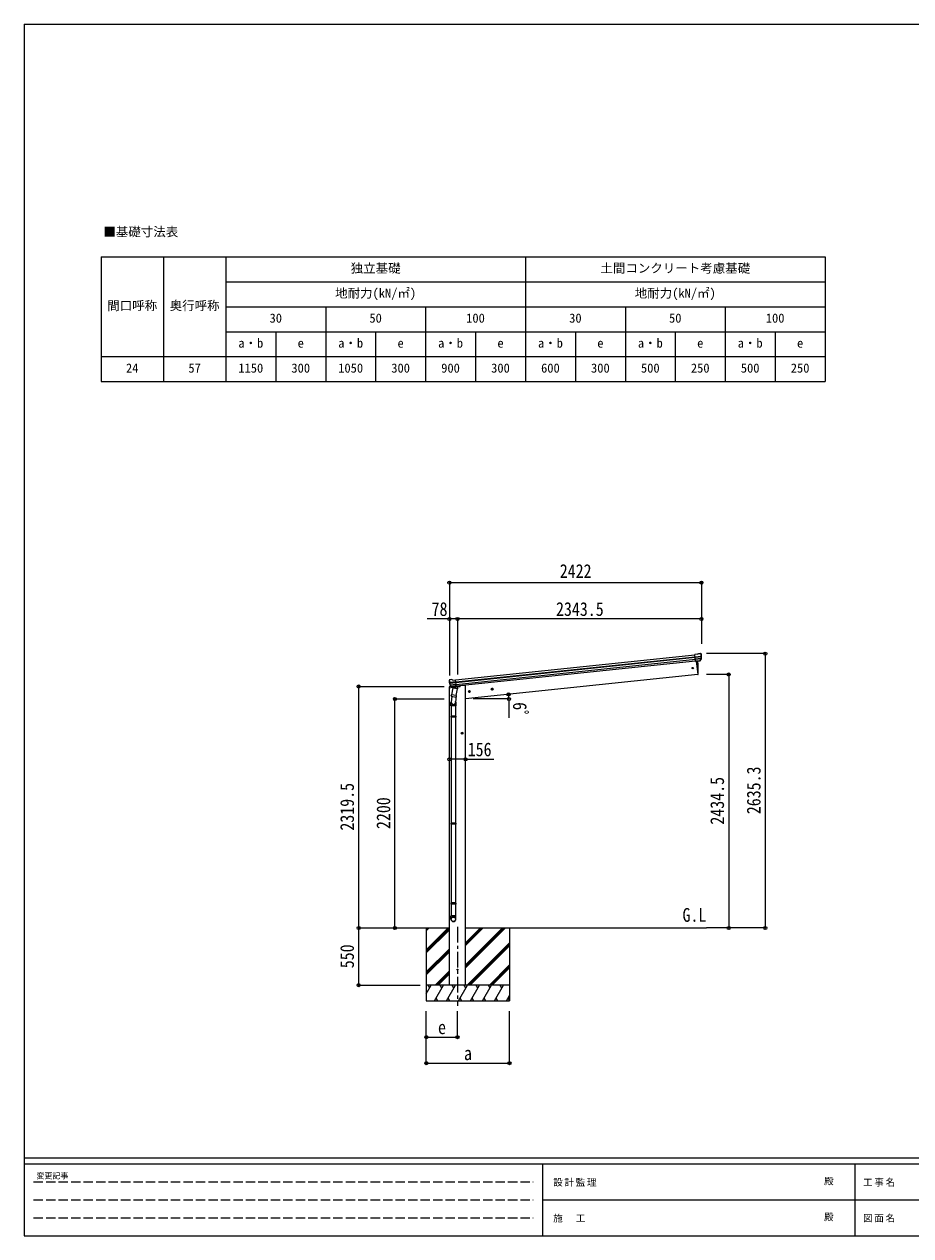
# Model space of a CAD drawing. Units: millimetres at full size, sheet at 1:30; some dimension numbers follow another scale. Extents: x -8432 to 8432, y -5820 to 5820.
# Drawn here: x -8432 to 89, y -5820 to 5820 of the extents above; entities that cross this region are included whole.
import ezdxf
from ezdxf.enums import TextEntityAlignment as Align

# ---------------------------------------------------------------- set-up
doc = ezdxf.new("R2010")
doc.units = ezdxf.units.MM
doc.header["$LTSCALE"] = 30
doc.header["$PDMODE"] = 32
doc.header["$PDSIZE"] = 30
doc.linetypes.add('CHAIN1', pattern=[8, 5, -1, 1, -1])
doc.linetypes.add('DASHED3', pattern=[4, 3, -1])
for name, color, linetype, lineweight in [('0-0_0', 7, 'Continuous', 9), ('0-1_本体', 5, 'CHAIN1', 9), ('0-3_ELV2', 4, 'Continuous', 9), ('0-6_OTH_LINE', 6, 'Continuous', 9), ('0-9_OUTLINE', 7, 'Continuous', 9), ('0-E_DET2', 7, 'Continuous', 18), ('F-0_240', 7, 'Continuous', 9)]:
    doc.layers.add(name, color=color, linetype=linetype, lineweight=lineweight)
doc.layers.add('0-7_SHAPE', color=7, linetype='Continuous')
doc.styles.add('ＭＳ ゴシック', font='')
doc.styles.get('ＭＳ ゴシック').set_extended_font_data('MS Gothic')

msp = doc.modelspace()

# ---------------------------------------------------------------- linework, layer by layer
at = {"layer": '0-0_0'}
for p, q in [((-4689.23, -2862.19), (-4345.12, -2862.19)), ((-4567.37, -2862.19), (-4567.37, -3562.19)), ((-4567.37, -3073.42), (-4356.14, -2862.19)), ((-4567.37, -2889.57), (-4539.99, -2862.19)), ((-4567.37, -2875.43), (-4554.13, -2862.19)), ((-4567.37, -3087.56), (-4345.12, -2865.32)), ((-4567.37, -3101.7), (-4345.12, -2879.46)), ((-4189.62, -2862.19), (-1873.07, -2862.19)), ((-4189.62, -3244.45), (-3807.36, -2862.19)), ((-4189.62, -3216.17), (-3835.64, -2862.19)), ((-4189.62, -3230.31), (-3821.5, -2862.19)), ((-4189.62, -3032.32), (-4019.49, -2862.19)), ((-4189.62, -3018.18), (-4033.63, -2862.19)), ((-4189.62, -3004.04), (-4047.77, -2862.19)), ((-3767.37, -2862.19), (-3767.37, -3562.19)), ((-4173.51, -3412.19), (-3767.37, -3006.05)), ((-4159.37, -3412.19), (-3767.37, -3020.2)), ((-4567.37, -3285.55), (-4345.12, -3063.3)), ((-4567.37, -3299.69), (-4345.12, -3077.45)), ((-4567.37, -3313.84), (-4345.12, -3091.59)), ((-4145.23, -3412.19), (-3767.37, -3034.34)), ((-3961.38, -3412.19), (-3767.37, -3218.19)), ((-3947.24, -3412.19), (-3767.37, -3232.33)), ((-3933.09, -3412.19), (-3767.37, -3246.47)), ((-4481.88, -3412.19), (-4345.12, -3275.43)), ((-4467.74, -3412.19), (-4345.12, -3289.58)), ((-4453.59, -3412.19), (-4345.12, -3303.72)), ((-3767.37, -3412.19), (-4567.37, -3412.19)), ((-4567.37, -3496.02), (-4518.97, -3412.19)), ((-4533.97, -3438.17), (-4548.97, -3412.19)), ((-4490.1, -3562.19), (-4403.5, -3412.19)), ((-4418.5, -3438.18), (-4433.5, -3412.19)), ((-4374.63, -3562.19), (-4288.03, -3412.19)), ((-4303.03, -3438.17), (-4318.03, -3412.19)), ((-4259.16, -3562.19), (-4172.56, -3412.19)), ((-4187.56, -3438.17), (-4202.56, -3412.19)), ((-4143.69, -3562.19), (-4057.09, -3412.19)), ((-4072.09, -3438.17), (-4087.09, -3412.19)), ((-4028.22, -3562.19), (-3941.62, -3412.19)), ((-3971.62, -3412.19), (-3956.62, -3438.17)), ((-3912.75, -3562.19), (-3826.15, -3412.19)), ((-3841.15, -3438.17), (-3856.15, -3412.19)), ((-4567.37, -3562.19), (-3767.37, -3562.19)), ((-4475.1, -3536.21), (-4460.11, -3562.19)), ((-4359.63, -3536.21), (-4344.63, -3562.19)), ((-4244.16, -3536.21), (-4229.16, -3562.19)), ((-4128.69, -3536.21), (-4113.69, -3562.19)), ((-4013.22, -3536.21), (-3998.22, -3562.19)), ((-3897.75, -3536.21), (-3882.75, -3562.19)), ((-3797.28, -3562.19), (-3767.37, -3510.38)), ((-3782.28, -3536.21), (-3767.37, -3562.04))]:
    msp.add_line(p, q, dxfattribs=at)
at = {"layer": '0-1_本体'}
msp.add_line((-4267.37, -2852.98), (-4267.37, -3612.19), dxfattribs=at)
at = {"layer": '0-3_ELV2'}
for p, q in [((-1959.48, -233.73), (-1947.88, -226.76)), ((-1946.65, -226.35), (-1933.17, -224.93)), ((-1929.5, -226.02), (-1929.51, -226.02)), ((-1929.5, -226.02), (-1924.32, -230.21)), ((-1922.94, -233.91), (-1923.25, -232.06)), ((-4285.21, -480.19), (-1985.8, -238.51)), ((-4283.23, -499.08), (-1983.81, -257.41)), ((-4282.8, -503.26), (-1983.37, -261.58)), ((-4280.7, -523.12), (-1981.28, -281.44)), ((-1979.53, -298.18), (-4278.94, -539.86)), ((-1959.48, -233.73), (-1986.01, -236.52)), ((-1979.22, -301.07), (-1986.01, -236.52)), ((-1983.85, -257.05), (-1924.11, -250.77)), ((-1923.63, -256.64), (-1983.23, -262.9)), ((-1924.47, -273.39), (-1981.5, -279.39)), ((-1925.86, -278.05), (-1981.03, -283.85)), ((-1935.87, -296.29), (-1979.24, -300.85)), ((-1979.22, -301.07), (-1969.28, -300.03)), ((-1972.34, -300.35), (-1958.95, -427.74)), ((-1969.28, -300.03), (-1969, -300.09)), ((-1969, -300.09), (-1943.67, -297.43)), ((-1943.67, -297.43), (-1943.42, -297.31)), ((-1943.42, -297.31), (-1935.73, -296.5)), ((-1934.42, -294.63), (-1924.97, -276.33)), ((-1933.36, -295.06), (-1923.24, -276.8)), ((-1958.95, -427.74), (-4189.62, -662.19)), ((-1958.95, -427.74), (-1956.9, -427.45)), ((-4347.37, -547.35), (-4348.27, -554.18)), ((-4348.27, -554.18), (-4314.54, -550.64)), ((-4347.66, -488.76), (-4347.74, -486.89)), ((-4346.37, -484), (-4347.07, -484.86)), ((-4342.87, -479.68), (-4346.37, -484)), ((-4345.12, -3412.19), (-4345.12, -553.85)), ((-4327.86, -542.99), (-4344.71, -544.76)), ((-4283.26, -498.73), (-4343, -505.01)), ((-4342.87, -479.68), (-4342.87, -479.67)), ((-4342.25, -510.85), (-4282.65, -504.58)), ((-4339.51, -477.85), (-4339.51, -477.85)), ((-4324.74, -546.41), (-4338.44, -530.65)), ((-4337.95, -527.06), (-4280.91, -521.07)), ((-4323.8, -545.77), (-4336.85, -529.83)), ((-4335.62, -531.33), (-4280.45, -525.53)), ((-4314.44, -546.51), (-4322.13, -547.32)), ((-4322.04, -547.08), (-4278.66, -542.53)), ((-4321.29, -547.33), (-4319.72, -547.16)), ((-4319.72, -547.16), (-4282.18, -543.22)), ((-4314.17, -546.58), (-4314.44, -546.51)), ((-4288.83, -543.92), (-4314.17, -546.58)), ((-4311.94, -480.99), (-4285.42, -478.2)), ((-4288.58, -543.8), (-4288.83, -543.92)), ((-4278.64, -542.75), (-4288.58, -543.8)), ((-4278.64, -542.75), (-4285.42, -478.2)), ((-4282.18, -543.22), (-4280.62, -543.05)), ((-4278.8, -541.17), (-4277.87, -541.36)), ((-4274.52, -546.43), (-4245.25, -543.36)), ((-4240.39, -535.81), (-4240.82, -539.04)), ((-3935.39, -560.56), (-3941.47, -564.97)), ((-3941.47, -564.97), (-3940.68, -572.43)), ((-3940.68, -572.43), (-3933.82, -575.49)), ((-3928.54, -563.61), (-3935.39, -560.56)), ((-4154.19, -583.55), (-4160.26, -587.96)), ((-4160.26, -587.96), (-4159.48, -595.43)), ((-4159.48, -595.43), (-4152.62, -598.48)), ((-4147.33, -586.61), (-4154.19, -583.55)), ((-4223.62, -984.24), (-4230.12, -987.99)), ((-4230.12, -987.99), (-4230.12, -995.5)), ((-4230.12, -995.5), (-4223.62, -999.25)), ((-4217.12, -987.99), (-4223.62, -984.24))]:
    msp.add_line(p, q, dxfattribs=at)
for points in [[(-4326.03, -476.43), (-4326.03, -476.43), (-4339.51, -477.85)], [(-4311.94, -480.99), (-4324.74, -476.58), (-4324.74, -476.58)], [(-4189.62, -3412.19), (-4189.62, -533.19), (-4209.62, -533.19), (-4240.47, -536.44)], [(-3933.82, -575.49), (-3927.75, -571.07), (-3928.54, -563.61)], [(-4152.62, -598.48), (-4146.55, -594.07), (-4147.33, -586.61)], [(-4223.62, -999.25), (-4217.12, -995.5), (-4217.12, -987.99)]]:
    msp.add_lwpolyline(points, dxfattribs=at)
for centre, radius in [((-2005.74, -365.19), 6.5), ((-3934.61, -568.02), 8.5), ((-3934.61, -568.02), 7.7), ((-3934.61, -568.02), 6.5), ((-4153.4, -591.02), 8.5), ((-4153.4, -591.02), 7.7), ((-4153.4, -591.02), 6.5), ((-4223.62, -991.74), 8.5), ((-4223.62, -991.74), 7.7), ((-4223.62, -991.74), 6.5), ((-4267.37, -3262.19), 4.5)]:
    msp.add_circle(centre, radius, dxfattribs=at)
for centre, radius, start, end in [((-1946.34, -229.33), 3, 96.02369, 120.97631), ((-1932.65, -229.91), 5, 51.04426, 95.95574), ((-2854.54, -387.53), 900.99, 357.6414, 5.6433), ((-1935.98, -293.61), 2.99, 285.2717, 331.00739), ((-2116.49, -255.56), 192.44, 1.4271, 6.57578), ((-1927.64, -274.95), 3, 332.69111, 354.20009), ((-2123.83, -255.03), 200.2, 354.20009, 359.53883), ((-1878.84, -248.66), 45.32, 182.67122, 185.64518), ((-1923.45, -257.97), 1.35, 95.1605, 97.91927), ((-1920.84, -256.42), 2.74, 179.02151, 184.43412), ((-1925.87, -275.35), 3, 331, 354.13916), ((-2123.83, -255.03), 202, 354.13916, 6), ((-1957.31, -424.48), 3, 278, 357.63919), ((-4146.76, -467.65), 202, 186, 197.86084), ((-4344.39, -547.74), 3, 96, 172.5), ((-4153.83, -469.7), 192.44, 185.42422, 190.5729), ((-4387.72, -512.35), 45.32, 6.35482, 9.32878), ((-4338.99, -482.82), 5, 96.04426, 140.95574), ((-4345.03, -511.21), 2.74, 7.56588, 12.97849), ((-4342.15, -512.19), 1.35, 94.08073, 96.8395), ((-4146.76, -467.65), 200.2, 192.46117, 197.79991), ((-4336.17, -528.68), 3, 197.86084, 221), ((-4334.53, -527.93), 3, 197.79991, 219.30889), ((-4325.71, -479.42), 3, 71.02369, 95.97631), ((-4322.48, -544.44), 2.99, 220.99261, 266.7283), ((-4321.34, -546.83), 0.5, 240.73754, 276), ((-4280.67, -542.55), 0.5, 276, 311.26246), ((-4245.77, -538.38), 5, 276, 352.5)]:
    msp.add_arc(centre, radius, start, end, dxfattribs=at)
for centre, major_axis, ratio, start_param, end_param in [((-1925.2, -233.52), (-0.87, 5.91), 0.020485, 0.67143203, 1.56913061), ((-1930.59, -229), (5.88, -1.31), 0.24881, 0.46058498, 0.46410383), ((-1926.21, -232.54), (-2.34, 1.9), 0.995767, 3.98597162, 4.71238898), ((-1936.18, -293.31), (-0.11, 3), 0.642905, 3.24593831, 4.20392797), ((-1936.05, -293.51), (1.66, -2.51), 0.997631, 5.80419048, 5.89294842), ((-1936.12, -293.4), (3.53, -2.11), 0.650902, 5.25614477, 5.32895537), ((-1933.75, -293.05), (1.08, 3.13), 0.040856, 2.11350352, 2.14162489), ((-2121.52, -276.97), (-20.92, 199.05), 0.994373, 4.71137894, 4.7277536), ((-4344.74, -486.74), (1.9, 2.34), 0.995767, 1.57079633, 2.29721369), ((-4341.19, -482.37), (-5.48, -2.51), 0.24881, 5.81908147, 5.82260033), ((-4345.53, -487.91), (-0.38, 5.97), 0.020485, 4.7140547, 5.61175327), ((-4144.46, -489.59), (-20.92, 199.05), 0.994373, 1.55543171, 1.57180637), ((-4324.78, -544.36), (-1.71, 2.84), 0.040856, 4.14156042, 4.16968179), ((-4322.35, -544.11), (-0.51, 2.96), 0.642905, 2.07925734, 3.03724699), ((-4322.39, -544.21), (-3.02, -2.79), 0.650902, 0.95422993, 1.02704053), ((-4322.44, -544.33), (-1.1, -2.8), 0.997631, 0.39023689, 0.47899483), ((-4144.46, -489.59), (-20.92, 199.05), 0.994373, 4.71137894, 4.7277536)]:
    msp.add_ellipse(centre, major_axis=major_axis, ratio=ratio, start_param=start_param, end_param=end_param, dxfattribs=at)
at = {"layer": '0-6_OTH_LINE'}
for p, q in [((-4345.12, 454.86), (-4345.12, -436.22)), ((-4345.12, 454.86), (-1923.61, 454.86)), ((-1923.61, 454.86), (-1923.61, -132.32)), ((-4345.12, 105.86), (-4558.65, 105.86)), ((-4345.12, 105.86), (-4345.12, -132.32)), ((-4267.12, 105.86), (-4345.12, 105.86)), ((-4267.12, 105.86), (-4267.12, -428.04)), ((-1923.61, 105.86), (-4267.12, 105.86)), ((-1923.61, 105.86), (-1923.61, -132.32)), ((-1309.21, -226.92), (-1873.07, -226.92)), ((-1309.21, -226.92), (-1309.21, -2862.19)), ((-1660.21, -427.74), (-1873.07, -427.74)), ((-1660.21, -427.74), (-1660.21, -2862.19)), ((-5217.37, -2862.19), (-5217.37, -542.71)), ((-5217.37, -542.71), (-4395.62, -542.71)), ((-4868.37, -2862.19), (-4868.37, -662.19)), ((-4868.37, -662.19), (-4395.62, -662.19)), ((-4189.62, -1241.74), (-4345.12, -1241.74)), ((-5217.37, -2862.19), (-4626.98, -2862.19)), ((-5217.37, -3412.19), (-5217.37, -2862.19)), ((-4868.37, -2862.19), (-4626.98, -2862.19)), ((-1660.21, -2862.19), (-1873.07, -2862.19)), ((-1309.21, -2862.19), (-1873.07, -2862.19)), ((-5217.37, -3412.19), (-4626.98, -3412.19)), ((-4567.37, -4162.19), (-4567.37, -3663.19)), ((-4567.37, -3912.19), (-4567.37, -3663.19)), ((-4267.37, -3912.19), (-4267.37, -3663.19)), ((-3767.37, -4162.19), (-3767.37, -3663.19)), ((-4567.37, -3912.19), (-4267.37, -3912.19)), ((-4567.37, -4162.19), (-3767.37, -4162.19))]:
    msp.add_line(p, q, dxfattribs=at)
at = {"layer": '0-6_OTH_LINE', "lineweight": 18}
for p, q in [((-3772.66, -662.25), (-4115.26, -662.25)), ((-3772.66, -662.25), (-3772.66, -843.75)), ((-4189.62, -1241.74), (-3917.57, -1241.74))]:
    msp.add_line(p, q, dxfattribs=at)
at = {"layer": '0-6_OTH_LINE'}
msp.add_arc((-4010.45, -662.25), 237.79, 0, 10.52987, dxfattribs=at)
for p in [(-4345.12, 454.86), (-1923.61, 454.86), (-4345.12, 105.86), (-4267.12, 105.86), (-1923.61, 105.86), (-1309.21, -226.92), (-1660.21, -427.74), (-5217.37, -542.71), (-4868.37, -662.19), (-3776.67, -618.79), (-3772.66, -662.25), (-4345.12, -1241.74), (-4189.62, -1241.74), (-5217.37, -2862.19), (-4868.37, -2862.19), (-1660.21, -2862.19), (-1309.21, -2862.19), (-5217.37, -3412.19), (-4567.37, -3912.19), (-4267.37, -3912.19), (-4567.37, -4162.19), (-3767.37, -4162.19)]:
    msp.add_point(p, dxfattribs=at)
at = {"layer": '0-9_OUTLINE'}
for p, q in [((-4311.3, -555.69), (-4324.66, -621.34)), ((-4321.29, -547.33), (-4280.62, -543.05)), ((-4317.93, -547.63), (-4318.08, -548.36)), ((-4317.46, -549.49), (-4292.71, -559.24)), ((-4266.42, -564.82), (-4311.3, -555.69)), ((-4309.13, -552.77), (-4309.78, -556)), ((-4288.32, -544.25), (-4291.24, -558.6)), ((-4279.78, -630.48), (-4266.42, -564.82)), ((-4278.8, -541.17), (-4277.87, -541.36)), ((-4277.87, -541.36), (-4266.67, -558.28)), ((-4266.67, -558.28), (-4267.94, -564.51)), ((-4329.96, -729.52), (-4329.96, -695.16)), ((-4322.25, -636.63), (-4327.81, -692.36)), ((-4327.14, -633.59), (-4324.65, -621.35)), ((-4326.93, -634.99), (-4326.93, -634.99)), ((-4325.59, -635.95), (-4284.63, -644.29)), ((-4279.78, -630.48), (-4324.66, -621.34)), ((-4279.35, -628.34), (-4286, -696.08)), ((-4283.96, -694.86), (-4283.96, -729.52)), ((-4279.79, -630.47), (-4282.33, -642.94)), ((-4283.96, -729.52), (-4329.96, -729.52)), ((-4327.96, -729.52), (-4327.96, -826.26)), ((-4285.96, -729.52), (-4285.96, -826.26)), ((-4329.96, -828.26), (-4328.96, -826.26)), ((-4283.96, -828.26), (-4329.96, -828.26)), ((-4283.96, -836.26), (-4329.96, -836.26)), ((-4284.96, -826.26), (-4328.96, -826.26)), ((-4284.96, -838.26), (-4328.96, -838.26)), ((-4327.96, -838.26), (-4327.96, -1854.95)), ((-4285.96, -838.26), (-4285.96, -1854.95)), ((-4283.96, -828.26), (-4284.96, -826.26)), ((-4283.96, -836.26), (-4284.96, -838.26)), ((-4283.96, -828.26), (-4283.96, -836.26)), ((-4329.96, -1856.95), (-4328.96, -1854.95)), ((-4283.96, -1856.95), (-4329.96, -1856.95)), ((-4284.96, -1854.95), (-4328.96, -1854.95)), ((-4283.96, -1856.95), (-4284.96, -1854.95)), ((-4283.96, -1856.95), (-4283.96, -1864.95)), ((-4283.96, -1864.95), (-4329.96, -1864.95)), ((-4284.96, -1866.95), (-4328.96, -1866.95)), ((-4327.96, -1866.95), (-4327.96, -2622.63)), ((-4285.96, -1866.95), (-4285.96, -2622.63)), ((-4283.96, -1864.95), (-4284.96, -1866.95)), ((-4329.96, -2624.63), (-4328.96, -2622.63)), ((-4283.96, -2624.63), (-4329.96, -2624.63)), ((-4283.96, -2632.63), (-4329.96, -2632.63)), ((-4284.96, -2622.63), (-4328.96, -2622.63)), ((-4284.96, -2634.63), (-4328.96, -2634.63)), ((-4327.96, -2634.63), (-4327.96, -2744.64)), ((-4285.96, -2634.63), (-4285.96, -2744.64)), ((-4283.96, -2624.63), (-4284.96, -2622.63)), ((-4283.96, -2632.63), (-4284.96, -2634.63)), ((-4283.96, -2624.63), (-4283.96, -2632.63)), ((-4329.96, -2778.78), (-4329.96, -2744.64)), ((-4283.96, -2744.64), (-4329.96, -2744.64)), ((-4283.96, -2778.78), (-4283.96, -2744.64))]:
    msp.add_line(p, q, dxfattribs=at)
for points in [[(-4329.96, -828.26), (-4329.96, -836.26), (-4328.96, -838.26)], [(-4329.96, -1856.95), (-4329.96, -1864.95), (-4328.96, -1866.95)], [(-4329.96, -2624.63), (-4329.96, -2632.63), (-4328.96, -2634.63)]]:
    msp.add_lwpolyline(points, dxfattribs=at)
for centre, radius, start, end in [((-4321.34, -546.83), 0.5, 240.73754, 276), ((-4318.42, -547.53), 0.5, 348.5, 96), ((-4317.1, -548.55), 1, 168.5, 248.5), ((-4292.23, -558.32), 1.03, 242.53897, 344.46569), ((-4287.74, -544.41), 0.604, 93.09842, 164.70595), ((-4280.67, -542.55), 0.5, 276, 311.26246), ((-4299.96, -695.16), 30, 177.45142, 180), ((-4325.24, -634.02), 1.95, 167.54017, 209.97766), ((-4325.19, -633.99), 2, 209.90962, 258.5), ((-4284.23, -642.33), 2, 258.5, 341.96843)]:
    msp.add_arc(centre, radius, start, end, dxfattribs=at)
for centre, major_axis, ratio, start_param, end_param in [((-4306.96, -694.86), (23, 0), 0.996195, 2.62193603, 6.60747969), ((-4306.96, -694.86), (21, 0), 0.996195, 3.02154981, 6.2247991), ((-4306.96, -2777.03), (-23, 0), 0.996195, 3.14159265, 6.28318531), ((-4306.96, -2778.78), (-23, 0), 0.996195, 3.14159265, 6.28318531), ((-4306.96, -2778.78), (0, -23.43), 0.981806, 4.71238898, 7.85398163)]:
    msp.add_ellipse(centre, major_axis=major_axis, ratio=ratio, start_param=start_param, end_param=end_param, dxfattribs=at)
msp.add_ellipse((-4306.96, -2778.78), major_axis=(21, 0), ratio=0.996195, dxfattribs=at)
at = {"layer": '0-E_DET2'}
for p, q in [((-7694.05, 3586.22), (-734.05, 3586.22)), ((-7694.05, 3586.22), (-7694.05, 2386.22)), ((-7094.05, 3586.22), (-7094.05, 2386.22)), ((-6494.05, 3586.22), (-6494.05, 2386.22)), ((-3614.05, 3586.22), (-3614.05, 2386.22)), ((-734.05, 3586.22), (-734.05, 2386.22)), ((-6494.05, 3346.22), (-734.05, 3346.22)), ((-6494.05, 3106.22), (-734.05, 3106.22)), ((-5534.05, 3106.22), (-5534.05, 2386.22)), ((-4574.05, 3106.22), (-4574.05, 2386.22)), ((-2654.05, 3106.22), (-2654.05, 2386.22)), ((-1694.05, 3106.22), (-1694.05, 2386.22)), ((-6494.05, 2866.22), (-734.05, 2866.22)), ((-6014.05, 2866.22), (-6014.05, 2386.22)), ((-5054.05, 2866.22), (-5054.05, 2386.22)), ((-4094.05, 2866.22), (-4094.05, 2386.22)), ((-3134.05, 2866.22), (-3134.05, 2386.22)), ((-2174.05, 2866.22), (-2174.05, 2386.22)), ((-1214.05, 2866.22), (-1214.05, 2386.22)), ((-7694.05, 2626.22), (-734.05, 2626.22)), ((-7694.05, 2386.22), (-734.05, 2386.22))]:
    msp.add_line(p, q, dxfattribs=at)
at = {"layer": 'F-0_240', "color": 5}
for p, q in [((-8432.06, 5820), (-8432.06, -5820)), ((-8432.06, 5820), (8007.94, 5820)), ((-8432.06, -5070), (8007.94, -5070)), ((-8432.06, -5130), (5341.19, -5130)), ((-3448.82, -5130), (-3448.82, -5820)), ((-448.82, -5130), (-448.82, -5820)), ((-3448.82, -5475), (2701.18, -5475)), ((-8432.06, -5820), (8007.94, -5820))]:
    msp.add_line(p, q, dxfattribs=at)
at = {"layer": 'F-0_240', "color": 4, "linetype": 'DASHED3'}
for p, q in [((-8342.06, -5302.5), (-3538.82, -5302.5)), ((-8342.06, -5475), (-3538.82, -5475)), ((-8342.06, -5647.5), (-3538.82, -5647.5))]:
    msp.add_line(p, q, dxfattribs=at)

# ---------------------------------------------------------------- texts
at = {"layer": '0-6_OTH_LINE', "color": 7, "style": 'ＭＳ ゴシック', "width": 0.85}
for s, p in [('2422', (-3284.36, 460.86)), ('78', (-4516.29, 95.72)), ('2343.5', (-3320.36, 95.86)), ('156', (-4169.45, -1252.51)), ('e', (-4454.87, -3922.19)), ('a', (-4204.87, -4172.19))]:
    msp.add_text(s, height=132, dxfattribs=at).set_placement(p, align=Align.BOTTOM_LEFT)
for s, rotation, p in [('6ﾟ', 270, (-3773.12, -693.77)), ('2635.3', 90, (-1315.21, -1769.55)), ('2319.5', 90, (-5223.37, -1927.45)), ('2434.5', 90, (-1666.21, -1869.97)), ('2200', 90, (-4874.37, -1912.19)), ('550', 90, (-5223.37, -3249.69))]:
    msp.add_text(s, height=132, rotation=rotation, dxfattribs=at).set_placement(p, align=Align.BOTTOM_LEFT)
at = {"layer": '0-7_SHAPE', "style": 'ＭＳ ゴシック', "width": 0.85}
msp.add_text('G.L', height=132, dxfattribs=at).set_placement((-2104.69, -2843.01), align=Align.BOTTOM_LEFT)
at = {"layer": '0-E_DET2', "style": 'ＭＳ ゴシック'}
for s, p in [('■基礎寸法表', (-7671.64, 3755.94)), ('独立基礎', (-5294.05, 3406.22)), ('土間コンクリート考慮基礎', (-2894.05, 3406.22)), ('地耐力(kN/㎡)', (-5444.05, 3166.22)), ('地耐力(kN/㎡)', (-2564.05, 3166.22)), ('間口呼称', (-7634.05, 3046.22)), ('奥行呼称', (-7034.05, 3046.22)), ('30', (-6074.05, 2926.22)), ('50', (-5114.05, 2926.22)), ('100', (-4184.05, 2926.22)), ('30', (-3194.05, 2926.22)), ('50', (-2234.05, 2926.22)), ('100', (-1304.05, 2926.22)), ('a・b', (-6374.05, 2686.22)), ('a・b', (-5414.05, 2686.22)), ('a・b', (-4454.05, 2686.22)), ('a・b', (-3494.05, 2686.22)), ('a・b', (-2534.05, 2686.22)), ('a・b', (-1574.05, 2686.22)), ('e', (-5804.05, 2686.22)), ('e', (-4844.05, 2686.22)), ('e', (-3884.05, 2686.22)), ('e', (-2924.05, 2686.22)), ('e', (-1964.05, 2686.22)), ('e', (-1004.05, 2686.22)), ('24', (-7454.05, 2446.22)), ('57', (-6854.05, 2446.22)), ('1150', (-6374.05, 2446.22)), ('300', (-5864.05, 2446.22)), ('1050', (-5414.05, 2446.22)), ('300', (-4904.05, 2446.22)), ('900', (-4424.05, 2446.22)), ('300', (-3944.05, 2446.22)), ('600', (-3464.05, 2446.22)), ('300', (-2984.05, 2446.22)), ('500', (-2504.05, 2446.22)), ('250', (-2024.05, 2446.22)), ('500', (-1544.05, 2446.22)), ('250', (-1064.05, 2446.22))]:
    msp.add_text(s, height=87.98, dxfattribs=at).set_placement(p, align=Align.BOTTOM_LEFT)
at = {"layer": 'F-0_240', "style": 'ＭＳ ゴシック'}
for s, height, p in [('変更記事', 54.99, (-8314.83, -5287.5)), ('殿', 65.98, (-744.53, -5347.5)), ('殿', 65.98, (-744.53, -5692.5))]:
    msp.add_text(s, height=height, dxfattribs=at).set_placement(p, align=Align.BOTTOM_LEFT)
at = {"layer": 'F-0_240', "char_height": 65.98, "attachment_point": 7, "style": 'ＭＳ ゴシック'}
for s, insert in [('\\T1.17;設計監理', (-3347.49, -5347.5)), ('\\T1.17;工事名', (-369.71, -5347.5)), ('\\T1.17;施\u3000工', (-3347.49, -5692.5)), ('\\T1.17;図面名', (-369.71, -5692.5))]:
    msp.add_mtext(s, dxfattribs=dict(at, insert=insert))

doc.saveas('drawing.dxf')
